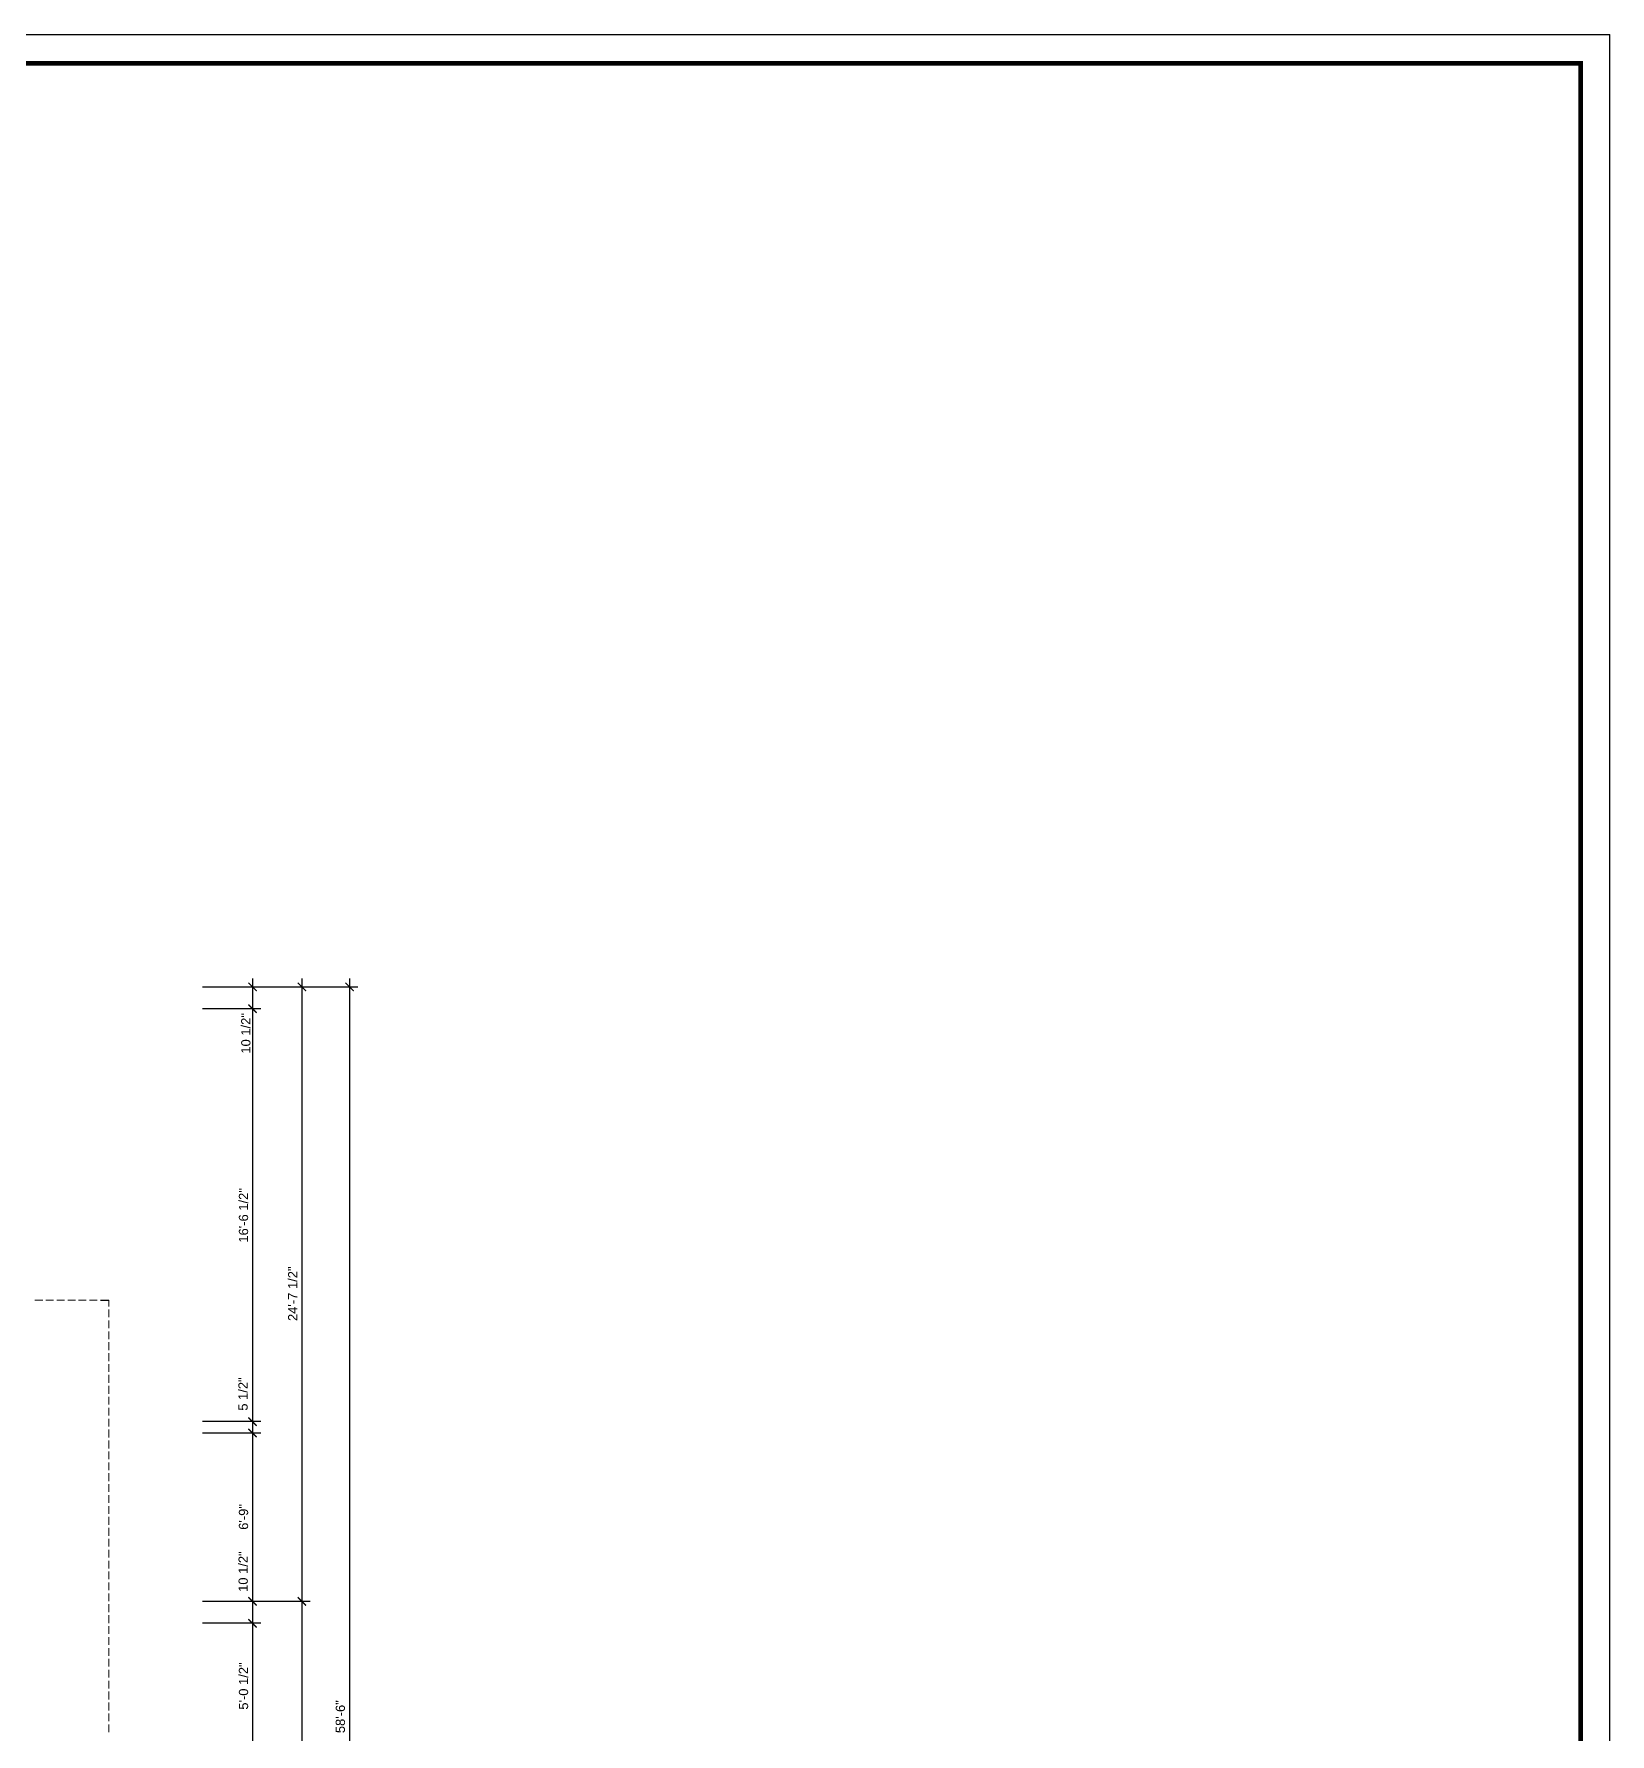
# Model space of a CAD drawing. Header units: millimetres. Extents: x 58 to 2247, y 57 to 1671.
# Drawn here: x 1489 to 2247, y 853 to 1671 of the extents above; entities that cross this region are included whole.
import ezdxf

# ---------------------------------------------------------------- set-up
doc = ezdxf.new("R2010")
doc.units = ezdxf.units.MM
doc.header["$LTSCALE"] = 0.5
for name, color, linetype in [('main floor exterior line', 2, 'CONTINUOUS'), ('main floor interior line', 6, 'CONTINUOUS'), ('PDF_Geometry', 7, 'Continuous'), ('PDF_Solid Fills', 7, 'Continuous'), ('PDF_Text', 7, 'Continuous')]:
    doc.layers.add(name, color=color, linetype=linetype)
doc.styles.add('PDF ArialMT', font='arial.ttf')

msp = doc.modelspace()

# ---------------------------------------------------------------- linework, layer by layer
at = {"layer": 'main floor exterior line'}
for points in [[(71.67, 1656.52), (2233.09, 1656.52), (2233.09, 71.09), (71.67, 71.09), (1913.82, 71.09), (1913.82, 272.09), (2233.09, 272.09), (2233.09, 71.09)], [(1521.42, 1061.89), (1525.5, 1061.89)]]:
    msp.add_lwpolyline(points, dxfattribs=at)
at = {"layer": 'main floor interior line'}
for points in [[(57.67, 1670.52), (2247.09, 1670.52), (2247.09, 57.09), (57.67, 57.09)], [(1570.54, 1212.53), (1598.54, 1212.53)], [(1594.3, 1212.53), (1622.3, 1212.53)], [(1594.54, 1216.53), (1594.54, 1197.97)], [(1617.1, 1212.53), (1645.1, 1212.53)], [(1618.3, 1216.53), (1618.3, 913.01)], [(1641.1, 1216.53), (1641.1, 506.53)], [(1598.54, 1201.97), (1570.54, 1201.97)], [(1594.54, 1205.97), (1594.54, 999.49)], [(1594.54, 1007.49), (1594.54, 993.97)], [(1598.54, 1003.49), (1570.54, 1003.49)], [(1598.54, 997.97), (1570.54, 997.97)], [(1594.54, 1001.97), (1594.54, 913.01)], [(1598.54, 917.01), (1570.54, 917.01)], [(1622.3, 917.01), (1594.3, 917.01)], [(1594.54, 921.01), (1594.54, 902.53)], [(1618.3, 921.01), (1618.3, 592.53)], [(1594.54, 910.53), (1594.54, 841.97)], [(1598.54, 906.53), (1570.54, 906.53)]]:
    msp.add_lwpolyline(points, dxfattribs=at)
at = {"layer": 'PDF_Geometry', "lineweight": 0}
for points, const_width in [([(57.67, 1670.52), (2247.09, 1670.52), (2247.09, 57.09), (57.67, 57.09)], 0.32), ([(71.67, 1656.52), (2233.09, 1656.52), (2233.09, 71.09), (71.67, 71.09)], 2.24)]:
    msp.add_lwpolyline(points, close=True, dxfattribs=dict(at, const_width=const_width))
at = {"layer": 'PDF_Geometry', "lineweight": 5}
for points in [[(1570.54, 1212.53), (1598.54, 1212.53)], [(1594.3, 1212.53), (1622.3, 1212.53)], [(1594.54, 1216.53), (1594.54, 1197.97)], [(1617.1, 1212.53), (1645.1, 1212.53)], [(1618.3, 1216.53), (1618.3, 913.01)], [(1641.1, 1216.53), (1641.1, 506.53)], [(1594.54, 1205.97), (1594.54, 999.49)], [(1594.54, 1007.49), (1594.54, 993.97)], [(1594.54, 1001.97), (1594.54, 913.01)], [(1594.54, 921.01), (1594.54, 902.53)], [(1618.3, 921.01), (1618.3, 592.53)], [(1594.54, 910.53), (1594.54, 841.97)]]:
    msp.add_lwpolyline(points, dxfattribs=at)
for points in [[(1598.54, 1201.97), (1570.54, 1201.97)], [(1598.54, 1003.49), (1570.54, 1003.49)], [(1598.54, 997.97), (1570.54, 997.97)], [(1598.54, 917.01), (1570.54, 917.01)], [(1622.3, 917.01), (1594.3, 917.01)], [(1598.54, 906.53), (1570.54, 906.53)]]:
    msp.add_lwpolyline(points, close=True, dxfattribs=at)
at = {"layer": 'PDF_Geometry', "color": 9, "lineweight": 5, "true_color": 0xc2c2c2}
for points in [[(1489.9, 1061.89), (1493.66, 1061.89)], [(1495.18, 1061.89), (1498.86, 1061.89)], [(1500.38, 1061.89), (1504.14, 1061.89)], [(1505.66, 1061.89), (1509.42, 1061.89)], [(1510.86, 1061.89), (1514.62, 1061.89)], [(1516.14, 1061.89), (1519.9, 1061.89)], [(1521.42, 1061.89), (1525.5, 1061.89), (1525.5, 1058.85)], [(1525.5, 1057.41), (1525.5, 1053.65)], [(1525.5, 1052.13), (1525.5, 1048.37)], [(1525.5, 1046.85), (1525.5, 1043.09)], [(1525.5, 1041.65), (1525.5, 1037.89)], [(1525.5, 1036.37), (1525.5, 1032.61)], [(1525.5, 1031.09), (1525.5, 1027.41)], [(1525.5, 1025.89), (1525.5, 1022.13)], [(1525.5, 1020.61), (1525.5, 1016.85)], [(1525.5, 1015.41), (1525.5, 1011.65)], [(1525.5, 1010.13), (1525.5, 1006.37)], [(1525.5, 1004.85), (1525.5, 1001.09)], [(1525.5, 999.65), (1525.5, 995.89)], [(1525.5, 994.37), (1525.5, 990.61)], [(1525.5, 989.09), (1525.5, 985.41)], [(1525.5, 983.89), (1525.5, 980.13)], [(1525.5, 978.61), (1525.5, 974.85)], [(1525.5, 973.41), (1525.5, 969.65)], [(1525.5, 968.13), (1525.5, 964.37)], [(1525.5, 962.85), (1525.5, 959.09)], [(1525.5, 957.65), (1525.5, 953.89)], [(1525.5, 952.37), (1525.5, 948.61)], [(1525.5, 947.09), (1525.5, 943.41)], [(1525.5, 941.89), (1525.5, 938.13)], [(1525.5, 936.61), (1525.5, 932.85)], [(1525.5, 931.41), (1525.5, 927.65)], [(1525.5, 926.13), (1525.5, 922.37)], [(1525.5, 920.85), (1525.5, 917.09)], [(1525.5, 915.65), (1525.5, 911.89)], [(1525.5, 910.37), (1525.5, 906.61)], [(1525.5, 905.09), (1525.5, 901.41)], [(1525.5, 899.89), (1525.5, 896.13)], [(1525.5, 894.61), (1525.5, 890.85)], [(1525.5, 889.41), (1525.5, 885.65)], [(1525.5, 884.13), (1525.5, 880.37)], [(1525.5, 878.85), (1525.5, 875.09)], [(1525.5, 873.65), (1525.5, 869.89)], [(1525.5, 868.37), (1525.5, 864.61)], [(1525.5, 863.17), (1525.5, 859.41)], [(1525.5, 857.89), (1525.5, 854.13)]]:
    msp.add_lwpolyline(points, dxfattribs=at)
at = {"layer": 'PDF_Solid Fills', "transparency": 33554559}
for points in [[(1596.78, 1210.69), (1592.3, 1214.29), (1592.78, 1214.69)], [(1596.3, 1210.29), (1596.78, 1210.69), (1592.3, 1214.29)], [(1620.46, 1210.69), (1616.06, 1214.29), (1616.46, 1214.69)], [(1620.06, 1210.29), (1620.46, 1210.69), (1616.06, 1214.29)], [(1643.34, 1210.69), (1638.94, 1214.29), (1639.34, 1214.69)], [(1642.94, 1210.29), (1643.34, 1210.69), (1638.94, 1214.29)], [(1592.78, 1204.21), (1592.3, 1203.81), (1596.78, 1200.21)], [(1596.78, 1200.21), (1592.3, 1203.81), (1592.78, 1204.21)], [(1592.3, 1203.81), (1596.78, 1200.21), (1596.3, 1199.81)], [(1596.3, 1199.81), (1596.78, 1200.21), (1592.3, 1203.81)], [(1592.78, 1005.73), (1592.3, 1005.25), (1596.78, 1001.73)], [(1596.78, 1001.73), (1592.3, 1005.25), (1592.78, 1005.73)], [(1592.3, 1005.25), (1596.78, 1001.73), (1596.3, 1001.25)], [(1596.3, 1001.25), (1596.78, 1001.73), (1592.3, 1005.25)], [(1592.78, 1000.21), (1592.3, 999.81), (1596.78, 996.21)], [(1596.78, 996.21), (1592.3, 999.81), (1592.78, 1000.21)], [(1592.3, 999.81), (1596.78, 996.21), (1596.3, 995.81)], [(1596.3, 995.81), (1596.78, 996.21), (1592.3, 999.81)], [(1592.78, 919.25), (1592.3, 918.77), (1596.78, 915.25)], [(1596.78, 915.25), (1592.3, 918.77), (1592.78, 919.25)], [(1592.3, 918.77), (1596.78, 915.25), (1596.3, 914.77)], [(1596.3, 914.77), (1596.78, 915.25), (1592.3, 918.77)], [(1616.46, 919.25), (1616.06, 918.77), (1620.46, 915.25)], [(1620.46, 915.25), (1616.06, 918.77), (1616.46, 919.25)], [(1616.06, 918.77), (1620.46, 915.25), (1620.06, 914.77)], [(1620.06, 914.77), (1620.46, 915.25), (1616.06, 918.77)], [(1592.78, 908.69), (1592.3, 908.29), (1596.78, 904.69)], [(1596.78, 904.69), (1592.3, 908.29), (1592.78, 908.69)], [(1592.3, 908.29), (1596.78, 904.69), (1596.3, 904.29)], [(1596.3, 904.29), (1596.78, 904.69), (1592.3, 908.29)]]:
    msp.add_solid(points, dxfattribs=at)

# ---------------------------------------------------------------- texts
at = {"layer": 'PDF_Text', "char_height": 4.452, "attachment_point": 4, "rotation": 90, "style": 'PDF ArialMT'}
for s, insert in [('10 1/2"', (1591.34, 1180.41)), ('16\'-6 1/2"', (1590.22, 1089.53)), ('24\'-7 1/2"', (1613.9, 1051.85)), ('5 1/2"', (1589.98, 1008.73)), ('6\'-9"', (1590.22, 951.45)), ('10 1/2"', (1590.06, 921.61)), ('5\'-0 1/2"', (1590.22, 864.96)), ('58\'-6"', (1636.78, 853.68))]:
    msp.add_mtext(s, dxfattribs=dict(at, insert=insert))

doc.saveas('drawing.dxf')
